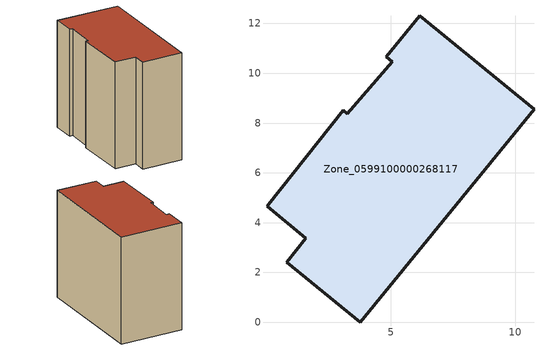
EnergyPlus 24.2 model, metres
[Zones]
Zone_0599100000268117
 floor ground (C_G): 3.26,8.37 5.07,10.46 4.82,10.65 6.16,12.31 10.75,8.55 3.78,0 0.83,2.42 1.59,3.38 0.03,4.66 0.09,4.72 3.09,8.51 z0
 wall outside (C_F): 10.75,8.55 6.16,12.31 4.82,10.65 5.07,10.46 3.26,8.37 3.09,8.51 0.09,4.72 0.03,4.66 1.59,3.38 0.83,2.42 3.78,0 10.75,8.55 z0:10.04
 roof outside (C_R): 0.09,4.72 0.03,4.66 1.59,3.38 0.83,2.42 3.78,0 10.75,8.55 6.16,12.31 4.82,10.65 5.07,10.46 3.26,8.37 3.09,8.51 z10.04
[BUILDING]
Pand.0599100000268117: North Axis=0; Terrain=City; Loads Convergence Tolerance Value=0.04; Temperature Convergence Tolerance Value=0.4; Solar Distribution=FullExterior; Maximum Number of Warmup Days=25; Minimum Number of Warmup Days=1
[Site:Location]
Rotterdam.The.Hague.AP_ZH_NLD Design_Conditions: Latitude=51.96; Longitude=4.45; Time Zone=1; Elevation=-4.5
[SITE:GROUNDTEMPERATURE:BUILDINGSURFACE]
18, 18, 18, 18, 18, 18, 18, 18, 18, 18, 18, 18
[MATERIAL] Thermal Absorptance=0.9; Solar Absorptance=0.7; Visible Absorptance=0.7
Name | Roughness | Thickness | Conductivity | Density | Specific Heat
G.TC.1946 | MediumSmooth | 0.15 | 1 | 540 | 1210
F.TC.1946 | Rough | 0.3 | 0.857143 | 1920 | 840
R.TC.1946 | MediumRough | 0.2 | 0.909091 | 1500 | 1000
[CONSTRUCTION]
C_G: G.TC.1946
C_F: F.TC.1946
C_R: R.TC.1946
[ZONE]
Zone_0599100000268117: Type=1; Multiplier=1; Ceiling Height=Autocalculate; Volume=Autocalculate; Floor Area=autocalculate; Part of Total Floor Area=Yes
[ZONEINFILTRATION:DESIGNFLOWRATE]
Infil_Zone_0599100000268117: Zone or ZoneList or Space or SpaceList=Zone_0599100000268117; Schedule=AlwaysOn; Design Flow Rate Calculation Method=Flow/Area; Flow Rate per Floor Area=0.003; Constant Term Coefficient=1; Temperature Term Coefficient=0; Velocity Term Coefficient=0; Velocity Squared Term Coefficient=0
[HVACTEMPLATE:ZONE:IDEALLOADSAIRSYSTEM]
Zone_0599100000268117: Maximum Heating Supply Air Temperature=50; Minimum Cooling Supply Air Temperature=13; Maximum Heating Supply Air Humidity Ratio=0.0156; Minimum Cooling Supply Air Humidity Ratio=0.0077; Heating Limit=NoLimit; Cooling Limit=NoLimit; Dehumidification Control Type=ConstantSensibleHeatRatio; Cooling Sensible Heat Ratio=0.7; Dehumidification Setpoint=60; Humidification Control Type=None; Humidification Setpoint=30; Outdoor Air Method=None; Outdoor Air Flow Rate per Person=0.00944; Outdoor Air Flow Rate per Zone Floor Area=0; Outdoor Air Flow Rate per Zone=0; Demand Controlled Ventilation Type=None; Outdoor Air Economizer Type=NoEconomizer; Heat Recovery Type=None; Sensible Heat Recovery Effectiveness=0.7; Latent Heat Recovery Effectiveness=0.65
[ZONECONTROL:THERMOSTAT]
ThermostatControl_Zone_0599100000268117: Zone or ZoneList=Zone_0599100000268117; Control Type Schedule=DualSetpointControlType; Control 1=Thermostat_Zone_0599100000268117; Temperature Difference Between Cutout And Setpoint=0
[THERMOSTATSETPOINT:DUALSETPOINT]
Thermostat_Zone_0599100000268117: Heating Setpoint Temperature Schedule=HeatingSetpoint_Zone_0599100000268117; Cooling Setpoint Temperature Schedule=CoolingSetpoint_Zone_0599100000268117
[SCHEDULE:COMPACT]
HeatingSetpoint_Zone_0599100000268117: Through: 12/31, For: AllDays, Until: 24:00, 21
CoolingSetpoint_Zone_0599100000268117: Through: 12/31, For: AllDays, Until: 24:00, 24
DualSetpointControlType: Through: 12/31, For: AllDays, Until: 24:00, 4
AlwaysOn: Through: 12/31, For: AllDays, Until: 24:00, 1
